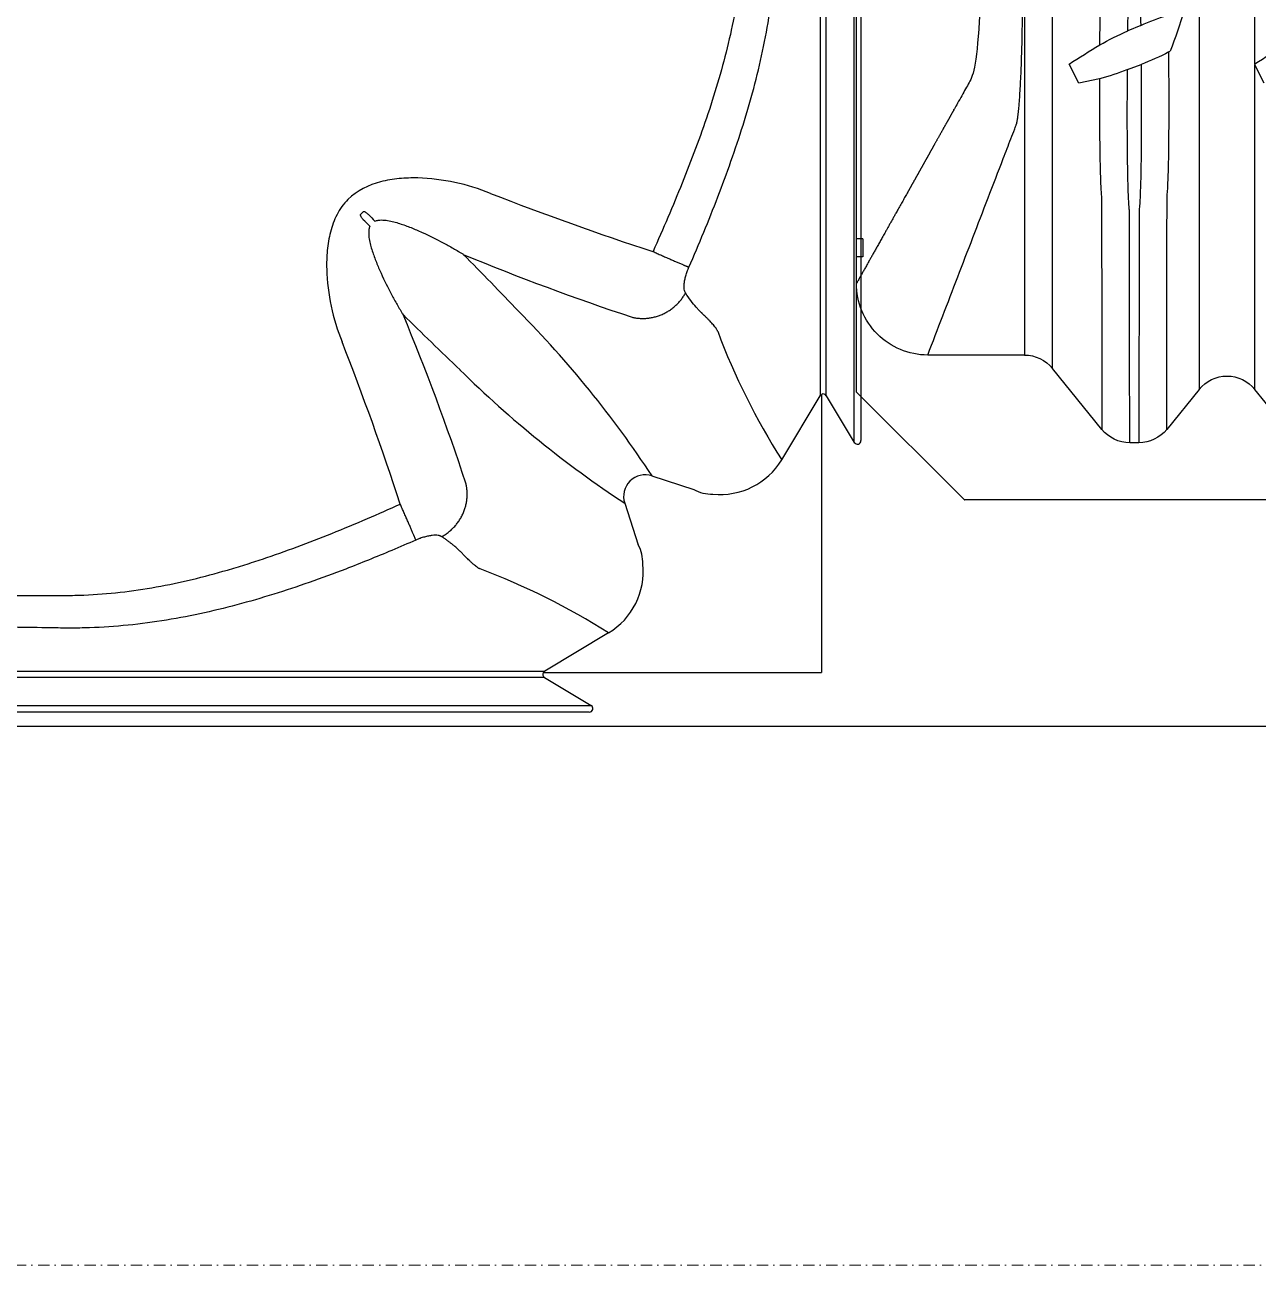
# Model space of a CAD drawing. Header units: millimetres. Extents: x -455371 to 117772, y -78417 to 116564.
# Drawn here: x -33071.1 to -32727.9, y 55572.5 to 55917.7 of the extents above; entities that cross this region are included whole.
import ezdxf

# ---------------------------------------------------------------- set-up
doc = ezdxf.new("R2010")
doc.units = ezdxf.units.MM
doc.linetypes.add('TRATTOPUNTO', pattern=[25.4, 12.7, -6.35, 0, -6.35])
doc.layers.get('0').update_dxf_attribs({"color": 255})
doc.layers.add('BETON-STOP', color=141, linetype='Continuous')
doc.layers.add('Contorno-Cupolex', color=3, linetype='Continuous')
for name, color, linetype, lineweight in [('Cls', 7, 'Continuous', 25), ('fili fissi tratteggiati', 210, 'TRATTOPUNTO', 18), ('quote', 5, 'Continuous', 15)]:
    doc.layers.add(name, color=color, linetype=linetype, lineweight=lineweight)

# ---------------------------------------------------------------- blocks, each defined once
blk = doc.blocks.new('Cupolex H50')
at = {"layer": 'Contorno-Cupolex', "linetype": 'Continuous'}
for p, q in [((19749.908, 10192.535), (19749.908, 10171.18)), ((19736.013, 10177.459), (19736.085, 10177.531)), ((19747.709, 10170.646), (19748.773, 10172.417)), ((19748.808, 10172.46), (19748.808, 10172.452)), ((19748.808, 10172.452), (19748.808, 10164.735)), ((19748.944, 10172.425), (19749.723, 10171.128)), ((19744.105, 10170.197), (19745.264, 10169.82)), ((19743.347, 10169.438), (19743.723, 10168.28)), ((19742.898, 10165.834), (19741.127, 10164.77)), ((19741.084, 10164.735), (19741.092, 10164.735)), ((19741.092, 10164.735), (19748.808, 10164.735)), ((19741.119, 10164.6), (19742.416, 10163.82)), ((19742.363, 10163.635), (19721.008, 10163.635))]:
    blk.add_line(p, q, dxfattribs=at)
for centre, radius, start, end in [((19769.413, 10254.064), 81.647, 248.60087, 251.96279), ((19677.006, 10118.999), 83.013, 44.44915, 44.6275), ((19794.544, 10236.537), 83.013, 225.3725, 225.55085), ((19666.773, 10104.862), 101.528, 43.51644, 44.7597), ((19764.872, 10239.053), 67.882, 247.47222, 251.6936), ((19674.49, 10148.671), 67.882, 18.3064, 22.52778), ((19823.019, 10261.545), 122.115, 225.3451, 226.37876), ((19719.371, 10153.941), 29.599, 33.3134, 44.728), ((19764.175, 10181.087), 19.498, 200.643, 212.3798), ((19659.479, 10144.13), 81.647, 18.03721, 21.39913), ((19759.649, 10194.23), 29.672, 225.2861, 236.6725), ((19748.859, 10172.365), 0.1, 120.3283, 149.0672), ((19748.858, 10172.374), 0.0994, 30.7422, 120.2295), ((19749.809, 10171.179), 0.0998, 210.9627, 0.7224), ((19746.005, 10171.669), 1.987, 263.9429, 329.0129), ((19743.918, 10169.625), 0.601, 71.8666, 198.1334), ((19745.761, 10170.723), 1.031, 241.1482, 271.9019), ((19742.82, 10167.782), 1.031, 358.098, 28.852), ((19732.568, 10149.593), 19.248, 57.544, 69.4332), ((19741.874, 10167.538), 1.987, 300.9871, 6.0571), ((19741.17, 10164.685), 0.0994, 149.7705, 239.2578), ((19741.178, 10164.684), 0.1, 120.9328, 149.6717), ((19742.364, 10163.735), 0.0998, 269.2777, 59.0372)]:
    blk.add_arc(centre, radius, start, end, dxfattribs=at)
for points, knots in [([(19746.707, 10192.535), (19746.69, 10191.136), (19746.679, 10189.736), (19746.671, 10187.987), (19746.67, 10187.637), (19746.668, 10186.937), (19746.668, 10186.588), (19746.668, 10186.15), (19746.668, 10186.062), (19746.668, 10185.931), (19746.668, 10185.888), (19746.668, 10185.802), (19746.668, 10185.759), (19746.667, 10185.674), (19746.667, 10185.632), (19746.666, 10185.549), (19746.665, 10185.507), (19746.662, 10185.381), (19746.659, 10185.297), (19746.642, 10184.878), (19746.616, 10184.543), (19746.56, 10184.041), (19746.538, 10183.874), (19746.489, 10183.54), (19746.462, 10183.373), (19746.372, 10182.873), (19746.302, 10182.542), (19746.066, 10181.554), (19745.874, 10180.904), (19745.549, 10179.935), (19745.435, 10179.613), (19745.196, 10178.971), (19745.071, 10178.651), (19744.686, 10177.694), (19744.414, 10177.061), (19744.133, 10176.43)], [0, 0, 0, 0, 0.25, 0.25, 0.3125, 0.3125, 0.375, 0.375, 0.390625, 0.390625, 0.398438, 0.398438, 0.40625, 0.40625, 0.414062, 0.414062, 0.421875, 0.421875, 0.4375, 0.4375, 0.5, 0.5, 0.53125, 0.53125, 0.5625, 0.5625, 0.625, 0.625, 0.75, 0.75, 0.8125, 0.8125, 0.875, 0.875, 1, 1, 1, 1]), ([(19745.13, 10175.996), (19745.411, 10176.639), (19745.68, 10177.288), (19746.06, 10178.275), (19746.182, 10178.606), (19746.416, 10179.272), (19746.528, 10179.607), (19746.844, 10180.619), (19747.029, 10181.303), (19747.253, 10182.347), (19747.319, 10182.698), (19747.402, 10183.23), (19747.427, 10183.408), (19747.471, 10183.764), (19747.491, 10183.943), (19747.54, 10184.478), (19747.561, 10184.835), (19747.572, 10185.283), (19747.574, 10185.372), (19747.575, 10185.507), (19747.575, 10185.551), (19747.575, 10185.641), (19747.575, 10185.686), (19747.574, 10185.775), (19747.573, 10185.819), (19747.572, 10185.907), (19747.571, 10185.95), (19747.569, 10186.081), (19747.568, 10186.168), (19747.561, 10186.604), (19747.556, 10186.953), (19747.547, 10187.651), (19747.542, 10187.999), (19747.521, 10189.744), (19747.508, 10191.139), (19747.5, 10192.535)], [0, 0, 0, 0, 0.125, 0.125, 0.1875, 0.1875, 0.25, 0.25, 0.375, 0.375, 0.4375, 0.4375, 0.46875, 0.46875, 0.5, 0.5, 0.5625, 0.5625, 0.578125, 0.578125, 0.585938, 0.585938, 0.59375, 0.59375, 0.601562, 0.601562, 0.609375, 0.609375, 0.625, 0.625, 0.6875, 0.6875, 0.75, 0.75, 1, 1, 1, 1]), ([(19748.944, 10172.425), (19748.944, 10173.924), (19748.944, 10175.43), (19748.944, 10177.313), (19748.944, 10177.689), (19748.944, 10178.254), (19748.944, 10178.442), (19748.944, 10178.678), (19748.944, 10178.725), (19748.944, 10178.819), (19748.944, 10178.86), (19748.944, 10178.985), (19748.944, 10179.064), (19748.944, 10179.26), (19748.944, 10179.38), (19748.944, 10179.789), (19748.944, 10180.126), (19748.944, 10180.727), (19748.944, 10180.943), (19748.944, 10181.397), (19748.944, 10181.635), (19748.944, 10182.384), (19748.944, 10182.935), (19748.944, 10183.786), (19748.944, 10184.076), (19748.944, 10184.666), (19748.944, 10184.97), (19748.944, 10185.574), (19748.944, 10185.877), (19748.944, 10186.482), (19748.944, 10186.785), (19748.944, 10187.693), (19748.944, 10188.298), (19748.944, 10189.98), (19748.944, 10191.057), (19748.944, 10192.134)], [0, 0, 0, 0, 0.5, 0.5, 0.625, 0.625, 0.6875, 0.6875, 0.703125, 0.703125, 0.71875, 0.71875, 0.734375, 0.734375, 0.75, 0.75, 0.78125, 0.78125, 0.796875, 0.796875, 0.8125, 0.8125, 0.84375, 0.84375, 0.859375, 0.859375, 0.875, 0.875, 0.890625, 0.890625, 0.90625, 0.90625, 0.9375, 0.9375, 0.9930906, 0.9930906, 0.9930906, 0.9930906]), ([(19748.773, 10187.838), (19748.773, 10187.591), (19748.773, 10187.343), (19748.773, 10186.794), (19748.773, 10186.492), (19748.773, 10185.887), (19748.773, 10185.585), (19748.773, 10184.982), (19748.773, 10184.68), (19748.773, 10184.082), (19748.773, 10183.791), (19748.773, 10183.222), (19748.773, 10182.944), (19748.773, 10182.402), (19748.773, 10182.137), (19748.773, 10181.383), (19748.773, 10180.929), (19748.773, 10180.122), (19748.773, 10179.784), (19748.773, 10179.377), (19748.773, 10179.257), (19748.773, 10179.059), (19748.773, 10178.981), (19748.773, 10178.888), (19748.773, 10178.863), (19748.773, 10178.816), (19748.773, 10178.792), (19748.773, 10178.722), (19748.773, 10178.675), (19748.773, 10178.439), (19748.773, 10178.251), (19748.773, 10177.686), (19748.773, 10177.309), (19748.773, 10176.069), (19748.773, 10175.206), (19748.773, 10174.345)], [0.0809509, 0.0809509, 0.0809509, 0.0809509, 0.09375, 0.09375, 0.109375, 0.109375, 0.125, 0.125, 0.140625, 0.140625, 0.15625, 0.15625, 0.171875, 0.171875, 0.1875, 0.1875, 0.21875, 0.21875, 0.25, 0.25, 0.265625, 0.265625, 0.28125, 0.28125, 0.2890625, 0.2890625, 0.296875, 0.296875, 0.3125, 0.3125, 0.375, 0.375, 0.5, 0.5, 0.786222, 0.786222, 0.786222, 0.786222]), ([(19749.723, 10177.495), (19749.723, 10177.51), (19749.723, 10177.525), (19749.723, 10177.565), (19749.723, 10177.588), (19749.723, 10177.644), (19749.723, 10177.677), (19749.723, 10177.786), (19749.723, 10177.876), (19749.723, 10178.089), (19749.723, 10178.214), (19749.723, 10178.495), (19749.723, 10178.65), (19749.723, 10178.989), (19749.723, 10179.173), (19749.723, 10179.569), (19749.723, 10179.783), (19749.723, 10180.459), (19749.723, 10180.951), (19749.723, 10181.751), (19749.723, 10182.03), (19749.723, 10182.6), (19749.723, 10182.89), (19749.723, 10183.48), (19749.723, 10183.78), (19749.723, 10184.21), (19749.723, 10184.336), (19749.723, 10184.463)], [0.6826415, 0.6826415, 0.6826415, 0.6826415, 0.6875, 0.6875, 0.6953125, 0.6953125, 0.703125, 0.703125, 0.71875, 0.71875, 0.734375, 0.734375, 0.75, 0.75, 0.765625, 0.765625, 0.78125, 0.78125, 0.8125, 0.8125, 0.828125, 0.828125, 0.84375, 0.84375, 0.859375, 0.859375, 0.8657575, 0.8657575, 0.8657575, 0.8657575]), ([(19739.624, 10178.046), (19739.3, 10178.175), (19738.97, 10178.276), (19738.296, 10178.42), (19737.949, 10178.465), (19737.429, 10178.477), (19737.256, 10178.472), (19736.91, 10178.44), (19736.737, 10178.411), (19736.234, 10178.281), (19735.91, 10178.126), (19735.538, 10177.753), (19735.438, 10177.612), (19735.276, 10177.302), (19735.218, 10177.138), (19735.131, 10176.803), (19735.103, 10176.629), (19735.071, 10176.284), (19735.066, 10176.112), (19735.079, 10175.596), (19735.123, 10175.25), (19735.268, 10174.573), (19735.368, 10174.242), (19735.497, 10173.92)], [0, 0, 0, 0, 0.125, 0.125, 0.25, 0.25, 0.3125, 0.3125, 0.375, 0.375, 0.5, 0.5, 0.5625, 0.5625, 0.625, 0.625, 0.6875, 0.6875, 0.75, 0.75, 0.875, 0.875, 1, 1, 1, 1]), ([(19736.086, 10177.315), (19736.066, 10177.335), (19736.049, 10177.356), (19736.027, 10177.392), (19736.02, 10177.404), (19736.012, 10177.424), (19736.01, 10177.431), (19736.008, 10177.441), (19736.008, 10177.445), (19736.009, 10177.452), (19736.01, 10177.456), (19736.013, 10177.459)], [0, 0, 0, 0, 0.5, 0.5, 0.75, 0.75, 0.875, 0.875, 0.9375, 0.9375, 1, 1, 1, 1]), ([(19736.228, 10177.458), (19736.209, 10177.477), (19736.187, 10177.494), (19736.152, 10177.516), (19736.14, 10177.523), (19736.12, 10177.531), (19736.113, 10177.533), (19736.102, 10177.535), (19736.099, 10177.535), (19736.091, 10177.534), (19736.088, 10177.533), (19736.085, 10177.531)], [0, 0, 0, 0, 0.5, 0.5, 0.75, 0.75, 0.875, 0.875, 0.9375, 0.9375, 1, 1, 1, 1]), ([(19736.412, 10177.277), (19736.441, 10177.288), (19736.47, 10177.296), (19736.53, 10177.305), (19736.56, 10177.307), (19736.648, 10177.307), (19736.706, 10177.301), (19736.82, 10177.282), (19736.877, 10177.27), (19736.988, 10177.241), (19737.042, 10177.225), (19737.204, 10177.173), (19737.309, 10177.135), (19737.516, 10177.052), (19737.618, 10177.008), (19737.919, 10176.872), (19738.115, 10176.775), (19738.402, 10176.622), (19738.496, 10176.57), (19738.636, 10176.489), (19738.682, 10176.462), (19738.751, 10176.421), (19738.774, 10176.407), (19738.819, 10176.379), (19738.842, 10176.366), (19738.865, 10176.351)], [0, 0, 0, 0, 0.03125, 0.03125, 0.0625, 0.0625, 0.125, 0.125, 0.1875, 0.1875, 0.25, 0.25, 0.375, 0.375, 0.5, 0.5, 0.75, 0.75, 0.875, 0.875, 0.9375, 0.9375, 0.96875, 0.96875, 1, 1, 1, 1]), ([(19749.723, 10171.128), (19749.723, 10172.68), (19749.723, 10174.235), (19749.723, 10176.179), (19749.723, 10176.568), (19749.723, 10177.136), (19749.723, 10177.316), (19749.723, 10177.495)], [0, 0, 0, 0, 0.5, 0.5, 0.625, 0.625, 0.6826415, 0.6826415, 0.6826415, 0.6826415]), ([(19736.267, 10177.131), (19736.255, 10177.102), (19736.248, 10177.073), (19736.239, 10177.014), (19736.237, 10176.984), (19736.236, 10176.895), (19736.242, 10176.837), (19736.261, 10176.723), (19736.274, 10176.666), (19736.302, 10176.555), (19736.318, 10176.501), (19736.37, 10176.34), (19736.409, 10176.234), (19736.491, 10176.028), (19736.535, 10175.926), (19736.671, 10175.625), (19736.768, 10175.428), (19736.921, 10175.142), (19736.974, 10175.048), (19737.054, 10174.908), (19737.081, 10174.862), (19737.122, 10174.793), (19737.136, 10174.77), (19737.164, 10174.724), (19737.178, 10174.701), (19737.192, 10174.679)], [0, 0, 0, 0, 0.03125, 0.03125, 0.0625, 0.0625, 0.125, 0.125, 0.1875, 0.1875, 0.25, 0.25, 0.375, 0.375, 0.5, 0.5, 0.75, 0.75, 0.875, 0.875, 0.9375, 0.9375, 0.96875, 0.96875, 1, 1, 1, 1]), ([(19745.035, 10175.278), (19745.019, 10175.303), (19745.006, 10175.337), (19744.999, 10175.393), (19744.997, 10175.404), (19744.996, 10175.429), (19744.996, 10175.442), (19744.996, 10175.483), (19744.997, 10175.513), (19745.005, 10175.576), (19745.01, 10175.61), (19745.021, 10175.663), (19745.025, 10175.682), (19745.034, 10175.719), (19745.039, 10175.738), (19745.055, 10175.796), (19745.068, 10175.836), (19745.097, 10175.916), (19745.113, 10175.956), (19745.13, 10175.996)], [0, 0, 0, 0, 0.25, 0.25, 0.3125, 0.3125, 0.375, 0.375, 0.5, 0.5, 0.625, 0.625, 0.6875, 0.6875, 0.75, 0.75, 0.875, 0.875, 1, 1, 1, 1]), ([(19745.929, 10174.214), (19745.928, 10174.217), (19745.927, 10174.22), (19745.924, 10174.227), (19745.922, 10174.231), (19745.917, 10174.241), (19745.913, 10174.248), (19745.902, 10174.268), (19745.893, 10174.283), (19745.873, 10174.312), (19745.862, 10174.327), (19745.838, 10174.357), (19745.824, 10174.373), (19745.796, 10174.405), (19745.781, 10174.421), (19745.75, 10174.455), (19745.734, 10174.473), (19745.708, 10174.501), (19745.699, 10174.51), (19745.681, 10174.529), (19745.672, 10174.539), (19745.643, 10174.568), (19745.623, 10174.588), (19745.6, 10174.611), (19745.598, 10174.614), (19745.593, 10174.619), (19745.59, 10174.622), (19745.582, 10174.63), (19745.577, 10174.635), (19745.566, 10174.646), (19745.56, 10174.652), (19745.549, 10174.663), (19745.543, 10174.669), (19745.531, 10174.68), (19745.526, 10174.685), (19745.514, 10174.696), (19745.508, 10174.701), (19745.497, 10174.712), (19745.491, 10174.717), (19745.48, 10174.728), (19745.474, 10174.733), (19745.457, 10174.75), (19745.445, 10174.761), (19745.423, 10174.784), (19745.411, 10174.796), (19745.376, 10174.833), (19745.353, 10174.859), (19745.235, 10174.995), (19745.136, 10175.127), (19745.035, 10175.278)], [0, 0, 0, 0, 0.015625, 0.015625, 0.03125, 0.03125, 0.0625, 0.0625, 0.125, 0.125, 0.1875, 0.1875, 0.25, 0.25, 0.3125, 0.3125, 0.375, 0.375, 0.40625, 0.40625, 0.4375, 0.4375, 0.5, 0.5, 0.507812, 0.507812, 0.515625, 0.515625, 0.53125, 0.53125, 0.546875, 0.546875, 0.5625, 0.5625, 0.578125, 0.578125, 0.59375, 0.59375, 0.609375, 0.609375, 0.625, 0.625, 0.65625, 0.65625, 0.6875, 0.6875, 0.75, 0.75, 1, 1, 1, 1]), ([(19721.008, 10166.837), (19721.358, 10166.841), (19722.058, 10166.849), (19723.457, 10166.861), (19724.857, 10166.87), (19726.256, 10166.875), (19727.044, 10166.876), (19727.567, 10166.875), (19727.909, 10166.875), (19728.498, 10166.888), (19729.338, 10166.954), (19730.34, 10167.101), (19731.333, 10167.311), (19732.152, 10167.53), (19732.801, 10167.727), (19733.449, 10167.938), (19734.255, 10168.224), (19735.226, 10168.602), (19736.18, 10168.998), (19736.81, 10169.277), (19737.113, 10169.411)], [0, 0, 0, 0, 0.063564, 0.127097, 0.254201, 0.31775, 0.381331, 0.397214, 0.41286, 0.44336, 0.504368, 0.565708, 0.627174, 0.688693, 0.719527, 0.750429, 0.81247, 0.874829, 0.93973, 1, 1, 1, 1]), ([(19737.547, 10168.413), (19737.325, 10168.317), (19736.888, 10168.128), (19736.238, 10167.861), (19735.474, 10167.559), (19734.599, 10167.236), (19733.256, 10166.79), (19731.892, 10166.421), (19730.491, 10166.158), (19729.424, 10166.025), (19728.529, 10165.971), (19727.904, 10165.967), (19727.55, 10165.973), (19727.026, 10165.981), (19726.242, 10165.992), (19724.843, 10166.01), (19723.098, 10166.029), (19721.703, 10166.039), (19721.008, 10166.044)], [0, 0, 0, 0, 0.042924, 0.084471, 0.124692, 0.188647, 0.249907, 0.375615, 0.438991, 0.50263, 0.566109, 0.597857, 0.613444, 0.628905, 0.690742, 0.752592, 0.876921, 1, 1, 1, 1]), ([(19738.265, 10168.508), (19738.262, 10168.51), (19738.255, 10168.515), (19738.244, 10168.52), (19738.233, 10168.525), (19738.22, 10168.53), (19738.207, 10168.534), (19738.193, 10168.538), (19738.178, 10168.541), (19738.145, 10168.546), (19738.089, 10168.55), (19738, 10168.544), (19737.899, 10168.528), (19737.805, 10168.505), (19737.727, 10168.482), (19737.674, 10168.464), (19737.627, 10168.446), (19737.587, 10168.43), (19737.56, 10168.419), (19737.547, 10168.413)], [0, 0, 0, 0, 0.031543, 0.062759, 0.093676, 0.12432, 0.154721, 0.184907, 0.214908, 0.244754, 0.371276, 0.495222, 0.622346, 0.74714, 0.810652, 0.87359, 0.915985, 0.958061, 1, 1, 1, 1]), ([(19739.33, 10167.614), (19739.326, 10167.616), (19739.32, 10167.618), (19739.306, 10167.625), (19739.282, 10167.637), (19739.232, 10167.668), (19739.17, 10167.719), (19739.099, 10167.783), (19739.042, 10167.836), (19738.987, 10167.889), (19738.942, 10167.933), (19738.902, 10167.973), (19738.87, 10168.005), (19738.839, 10168.039), (19738.796, 10168.085), (19738.736, 10168.144), (19738.667, 10168.206), (19738.602, 10168.261), (19738.543, 10168.308), (19738.48, 10168.357), (19738.413, 10168.407), (19738.341, 10168.457), (19738.291, 10168.491), (19738.265, 10168.508)], [0, 0, 0, 0, 0.016011, 0.032224, 0.064149, 0.128117, 0.255099, 0.326832, 0.398509, 0.451594, 0.506571, 0.540692, 0.57148, 0.599734, 0.634041, 0.695795, 0.755398, 0.795322, 0.835569, 0.876151, 0.917076, 0.958355, 1, 1, 1, 1]), ([(19739.204, 10164.6), (19738.34, 10164.6), (19737.473, 10164.6), (19736.231, 10164.599), (19735.854, 10164.599), (19735.289, 10164.599), (19735.101, 10164.599), (19734.866, 10164.599), (19734.819, 10164.599), (19734.725, 10164.599), (19734.683, 10164.599), (19734.559, 10164.599), (19734.48, 10164.599), (19734.283, 10164.599), (19734.164, 10164.599), (19733.754, 10164.599), (19733.417, 10164.599), (19732.817, 10164.599), (19732.6, 10164.599), (19732.147, 10164.599), (19731.908, 10164.599), (19731.16, 10164.599), (19730.609, 10164.599), (19729.757, 10164.599), (19729.468, 10164.599), (19728.877, 10164.599), (19728.574, 10164.599), (19727.969, 10164.599), (19727.666, 10164.599), (19727.061, 10164.599), (19726.758, 10164.599), (19725.851, 10164.599), (19725.245, 10164.599), (19723.577, 10164.599), (19722.514, 10164.599), (19721.451, 10164.599)], [0.2124485, 0.2124485, 0.2124485, 0.2124485, 0.5, 0.5, 0.625, 0.625, 0.6875, 0.6875, 0.703125, 0.703125, 0.71875, 0.71875, 0.734375, 0.734375, 0.75, 0.75, 0.78125, 0.78125, 0.796875, 0.796875, 0.8125, 0.8125, 0.84375, 0.84375, 0.859375, 0.859375, 0.875, 0.875, 0.890625, 0.890625, 0.90625, 0.90625, 0.9375, 0.9375, 0.9923835, 0.9923835, 0.9923835, 0.9923835]), ([(19725.7, 10164.771), (19725.949, 10164.771), (19726.198, 10164.771), (19726.75, 10164.771), (19727.052, 10164.771), (19727.656, 10164.771), (19727.958, 10164.771), (19728.561, 10164.771), (19728.864, 10164.771), (19729.461, 10164.771), (19729.752, 10164.771), (19730.321, 10164.771), (19730.599, 10164.771), (19731.141, 10164.771), (19731.407, 10164.771), (19732.161, 10164.771), (19732.614, 10164.771), (19733.421, 10164.771), (19733.759, 10164.771), (19734.167, 10164.771), (19734.286, 10164.771), (19734.484, 10164.771), (19734.563, 10164.771), (19734.656, 10164.771), (19734.681, 10164.771), (19734.728, 10164.771), (19734.751, 10164.771), (19734.822, 10164.771), (19734.869, 10164.771), (19735.104, 10164.771), (19735.293, 10164.771), (19735.858, 10164.771), (19736.235, 10164.771), (19738.119, 10164.771), (19739.626, 10164.77), (19741.127, 10164.77)], [0.0808693, 0.0808693, 0.0808693, 0.0808693, 0.09375, 0.09375, 0.109375, 0.109375, 0.125, 0.125, 0.140625, 0.140625, 0.15625, 0.15625, 0.171875, 0.171875, 0.1875, 0.1875, 0.21875, 0.21875, 0.25, 0.25, 0.265625, 0.265625, 0.28125, 0.28125, 0.2890625, 0.2890625, 0.296875, 0.296875, 0.3125, 0.3125, 0.375, 0.375, 0.5, 0.5, 1, 1, 1, 1]), ([(19721.008, 10163.821), (19722.244, 10163.821), (19723.481, 10163.821), (19725.335, 10163.821), (19725.953, 10163.821), (19726.88, 10163.821), (19727.189, 10163.821), (19727.591, 10163.821), (19727.684, 10163.821), (19727.777, 10163.821)], [0, 0, 0, 0, 0.0625, 0.0625, 0.09375, 0.09375, 0.109375, 0.109375, 0.1140744, 0.1140744, 0.1140744, 0.1140744]), ([(19727.777, 10163.821), (19727.838, 10163.821), (19727.9, 10163.821), (19728.115, 10163.821), (19728.27, 10163.821), (19728.731, 10163.821), (19729.038, 10163.821), (19729.649, 10163.821), (19729.955, 10163.821), (19730.846, 10163.821), (19731.412, 10163.821), (19732.219, 10163.821), (19732.481, 10163.821), (19732.98, 10163.821), (19733.218, 10163.821), (19733.669, 10163.821), (19733.883, 10163.821), (19734.287, 10163.821), (19734.477, 10163.821), (19734.999, 10163.821), (19735.286, 10163.821), (19735.622, 10163.821), (19735.718, 10163.821), (19735.797, 10163.821), (19735.797, 10163.821), (19735.797, 10163.821)], [0.1140744, 0.1140744, 0.1140744, 0.1140744, 0.1171875, 0.1171875, 0.125, 0.125, 0.140625, 0.140625, 0.15625, 0.15625, 0.1875, 0.1875, 0.203125, 0.203125, 0.21875, 0.21875, 0.234375, 0.234375, 0.25, 0.25, 0.28125, 0.28125, 0.296875, 0.296875, 0.2969026, 0.2969026, 0.2969026, 0.2969026]), ([(19735.797, 10163.821), (19735.836, 10163.821), (19735.871, 10163.821), (19735.933, 10163.821), (19735.958, 10163.821), (19736.177, 10163.821), (19736.373, 10163.821), (19736.958, 10163.821), (19737.348, 10163.821), (19739.298, 10163.821), (19740.859, 10163.82), (19742.416, 10163.82)], [0.2969026, 0.2969026, 0.2969026, 0.2969026, 0.3046875, 0.3046875, 0.3125, 0.3125, 0.375, 0.375, 0.5, 0.5, 1, 1, 1, 1])]:
    blk.add_open_spline(points, degree=3, knots=knots, dxfattribs=at)
for points, weights in [([(19744.133, 10176.43), (19744.873, 10176.1), (19745.13, 10175.996)], [1, 0.838288024156, 1]), ([(19743.551, 10174.607), (19744.536, 10174.363), (19745.035, 10175.278)], [1, 0.77386842912, 1]), ([(19738.265, 10168.508), (19739.181, 10169.008), (19738.936, 10169.992)], [1, 0.77386842912, 1]), ([(19737.547, 10168.413), (19737.443, 10168.671), (19737.113, 10169.411)], [1, 0.838288024155, 1])]:
    blk.add_rational_spline(points, weights, degree=2, dxfattribs=at)
for points in [[(19748.773, 10174.345), (19748.773, 10173.701), (19748.773, 10173.058), (19748.773, 10172.417)], [(19741.119, 10164.6), (19740.482, 10164.6), (19739.843, 10164.6), (19739.204, 10164.6)]]:
    blk.add_open_spline(points, degree=3, dxfattribs=at)
blk = doc.blocks.new('*U2219')
at = {"xscale": 10.01836209701863, "yscale": 10.01836209701863, "zscale": 10.01836209701863}
blk.add_blockref('Cupolex H50', (-197296.95, -102387.76), dxfattribs=at)
blk = doc.blocks.new('*U2220')
at = {"layer": 'quote', "color": 0, "linetype": 'ByBlock', "lineweight": -2, "transparency": 16777216}
blk.add_blockref('*U2219', (0, -2570), dxfattribs=at)
blk = doc.blocks.new('Bs H50 tacca 3')
at = {"layer": 'BETON-STOP'}
for p, q in [((19718.463, 10108.539), (19721.472, 10111.539)), ((19721.472, 10111.539), (19721.484, 10111.539)), ((19733.613, 10111.539), (19721.484, 10111.539)), ((19726.316, 10109.954), (19726.06, 10109.954)), ((19725.287, 10109.584), (19723.913, 10107.889)), ((19727.99, 10108.472), (19727.088, 10109.584)), ((19730.437, 10109.584), (19729.536, 10108.472)), ((19718.463, 10104.789), (19718.463, 10108.539)), ((19723.913, 10107.889), (19723.913, 10088.539)), ((19723.14, 10107.519), (19720.451, 10107.519)), ((19723.14, 10088.539), (19723.14, 10107.519)), ((19718.652, 10104.789), (19718.463, 10104.789)), ((19718.463, 10104.289), (19718.463, 10104.789)), ((19718.652, 10104.289), (19718.652, 10104.789)), ((19718.652, 10104.289), (19718.463, 10104.289)), ((19718.463, 10088.789), (19718.463, 10104.289)), ((19724.649, 10099.97), (19724.375, 10099.434)), ((19725.224, 10099.843), (19724.649, 10099.97)), ((19729.799, 10099.97), (19729.535, 10099.455)), ((19725.999, 10099.591), (19726.376, 10099.444)), ((19729.525, 10099.434), (19729.535, 10099.455)), ((19729.535, 10099.428), (19729.525, 10099.434)), ((19727.147, 10099.1), (19727.184, 10099.08)), ((19726.365, 10098.361), (19726.009, 10098.515))]:
    blk.add_line(p, q, dxfattribs=at)
for centre, radius, start, end in [((19726.062, 10108.959), 0.995, 90.0853, 141.0771), ((19726.314, 10108.958), 0.996, 38.931, 89.9066), ((19728.763, 10109.095), 0.992, 218.8507, 321.1493), ((19723.139, 10108.515), 0.995, 270.0845, 321.0778), ((19720.455, 10105.539), 1.981, 90.1249, 180.3275), ((19723.706, 10093.874), 6.159, 68.148, 75.7364), ((19744.358, 10130.739), 37.139, 237.4487, 239.0025), ((19723.737, 10092.51), 7.42, 62.6401, 69.1643), ((19749.618, 10130.919), 37.349, 237.473, 238.9994), ((19715.294, 10094.419), 12.77, 16.0673, 21.4049), ((20077.874, 10102.723), 352.663, 180.62038, 181.0131), ((19728.865, 10105.205), 7.274, 240.0223, 246.8784), ((20144.736, 10103.684), 418.759, 180.70721, 180.98586), ((19283.539, 10104.061), 442.863, 359.01905, 359.26254), ((19728.979, 10104.194), 6.392, 245.8601, 253.2339)]:
    blk.add_arc(centre, radius, start, end, dxfattribs=at)
for points, degree, knots in [([(19726.06, 10109.954), (19726.06, 10108.692), (19726.058, 10107.428), (19726.055, 10105.531), (19726.054, 10104.899), (19726.052, 10104.108), (19726.052, 10103.95), (19726.051, 10103.713), (19726.051, 10103.634), (19726.051, 10103.516), (19726.051, 10103.479), (19726.041, 10103.378), (19726.037, 10103.317), (19726.029, 10103.172), (19726.025, 10103.089), (19726.018, 10102.9), (19726.015, 10102.792), (19726.006, 10102.44), (19726.001, 10102.167), (19725.997, 10101.701), (19725.996, 10101.537), (19725.994, 10101.188), (19725.994, 10101.004), (19725.994, 10100.432), (19725.996, 10100.025), (19725.999, 10099.591)], 3, [0, 0, 0, 0, 0.5, 0.5, 0.75, 0.75, 0.8125, 0.8125, 0.84375, 0.84375, 0.859375, 0.859375, 0.875, 0.875, 0.890625, 0.890625, 0.90625, 0.90625, 0.9375, 0.9375, 0.953125, 0.953125, 0.96875, 0.96875, 1, 1, 1, 1]), ([(19726.376, 10099.444), (19726.379, 10099.89), (19726.381, 10100.308), (19726.382, 10101.085), (19726.381, 10101.448), (19726.376, 10102.091), (19726.371, 10102.372), (19726.362, 10102.736), (19726.359, 10102.848), (19726.352, 10103.048), (19726.348, 10103.136), (19726.341, 10103.288), (19726.337, 10103.353), (19726.329, 10103.434), (19726.326, 10103.458), (19726.324, 10103.5), (19726.325, 10103.519), (19726.325, 10103.618), (19726.325, 10103.698), (19726.324, 10103.935), (19726.324, 10104.094), (19726.322, 10104.886), (19726.321, 10105.52), (19726.318, 10107.422), (19726.316, 10108.689), (19726.316, 10109.954)], 3, [0, 0, 0, 0, 0.03125, 0.03125, 0.0625, 0.0625, 0.09375, 0.09375, 0.109375, 0.109375, 0.125, 0.125, 0.140625, 0.140625, 0.148437, 0.148437, 0.15625, 0.15625, 0.1875, 0.1875, 0.25, 0.25, 0.5, 0.5, 1, 1, 1, 1]), ([(19725.224, 10099.843), (19725.222, 10100.252), (19725.221, 10100.633), (19725.223, 10101.161), (19725.224, 10101.328), (19725.227, 10101.642), (19725.228, 10101.789), (19725.233, 10102.063), (19725.235, 10102.191), (19725.241, 10102.425), (19725.245, 10102.533), (19725.255, 10102.822), (19725.262, 10102.965), (19725.275, 10103.091), (19725.278, 10103.113), (19725.279, 10103.153), (19725.278, 10103.172), (19725.278, 10103.23), (19725.278, 10103.269), (19725.278, 10103.385), (19725.279, 10103.463), (19725.279, 10103.695), (19725.279, 10103.85), (19725.281, 10104.625), (19725.282, 10105.246), (19725.285, 10107.106), (19725.287, 10108.346), (19725.287, 10109.584)], 3, [0, 0, 0, 0, 0.03125, 0.03125, 0.046875, 0.046875, 0.0625, 0.0625, 0.078125, 0.078125, 0.09375, 0.09375, 0.125, 0.125, 0.132813, 0.132813, 0.140625, 0.140625, 0.15625, 0.15625, 0.1875, 0.1875, 0.25, 0.25, 0.5, 0.5, 1, 1, 1, 1]), ([(19727.088, 10109.584), (19727.088, 10108.321), (19727.091, 10107.055), (19727.094, 10105.156), (19727.095, 10104.523), (19727.096, 10103.732), (19727.097, 10103.573), (19727.097, 10103.336), (19727.098, 10103.257), (19727.097, 10103.158), (19727.097, 10103.139), (19727.1, 10103.096), (19727.103, 10103.072), (19727.11, 10102.991), (19727.114, 10102.926), (19727.122, 10102.774), (19727.126, 10102.686), (19727.132, 10102.487), (19727.136, 10102.375), (19727.145, 10102.011), (19727.149, 10101.73), (19727.152, 10101.252), (19727.153, 10101.083), (19727.154, 10100.725), (19727.154, 10100.537), (19727.153, 10099.955), (19727.151, 10099.54), (19727.147, 10099.1)], 3, [0, 0, 0, 0, 0.5, 0.5, 0.75, 0.75, 0.8125, 0.8125, 0.84375, 0.84375, 0.851563, 0.851563, 0.859375, 0.859375, 0.875, 0.875, 0.890625, 0.890625, 0.90625, 0.90625, 0.9375, 0.9375, 0.953125, 0.953125, 0.96875, 0.96875, 1, 1, 1, 1]), ([(19727.99, 10088.539), (19727.99, 10089.74), (19727.99, 10090.941), (19727.99, 10092.742), (19727.99, 10093.343), (19727.99, 10094.244), (19727.99, 10094.544), (19727.99, 10094.994), (19727.99, 10095.145), (19727.99, 10095.445), (19727.99, 10095.595), (19727.99, 10096.045), (19727.99, 10096.345), (19727.991, 10096.944), (19727.991, 10097.238), (19727.991, 10097.81), (19727.991, 10098.088), (19727.991, 10098.632), (19727.991, 10098.898), (19727.991, 10099.652), (19727.991, 10100.104), (19727.991, 10100.899), (19727.991, 10101.227), (19727.99, 10101.611), (19727.99, 10101.721), (19727.99, 10101.9), (19727.99, 10101.97), (19727.99, 10102.069), (19727.99, 10102.113), (19727.99, 10102.207), (19727.99, 10102.254), (19727.99, 10102.488), (19727.99, 10102.674), (19727.99, 10103.235), (19727.99, 10103.609), (19727.99, 10105.48), (19727.99, 10106.976), (19727.99, 10108.472)], 3, [0, 0, 0, 0, 0.0625, 0.0625, 0.09375, 0.09375, 0.109375, 0.109375, 0.117188, 0.117188, 0.125, 0.125, 0.140625, 0.140625, 0.15625, 0.15625, 0.171875, 0.171875, 0.1875, 0.1875, 0.21875, 0.21875, 0.25, 0.25, 0.265625, 0.265625, 0.28125, 0.28125, 0.296875, 0.296875, 0.3125, 0.3125, 0.375, 0.375, 0.5, 0.5, 1, 1, 1, 1]), ([(19729.536, 10108.472), (19729.536, 10107.265), (19729.536, 10106.057), (19729.536, 10104.246), (19729.536, 10103.642), (19729.536, 10102.736), (19729.536, 10102.435), (19729.536, 10102.095), (19729.536, 10102.059), (19729.536, 10101.979), (19729.536, 10101.925), (19729.535, 10101.728), (19729.535, 10101.548), (19729.535, 10101.095), (19729.535, 10100.817), (19729.535, 10100.192), (19729.535, 10099.843), (19729.535, 10099.455)], 3, [0, 0, 0, 0, 0.5, 0.5, 0.75, 0.75, 0.875, 0.875, 0.890625, 0.890625, 0.90625, 0.90625, 0.9375, 0.9375, 0.96875, 0.96875, 1, 1, 1, 1]), ([(19720.451, 10107.519), (19720.729, 10106.796), (19721.147, 10105.707), (19721.706, 10104.253), (19722.128, 10103.156), (19722.479, 10102.241), (19722.725, 10101.602), (19722.839, 10101.305), (19722.888, 10101.179), (19722.905, 10101.134), (19722.918, 10101.1), (19722.927, 10101.061), (19722.937, 10101.011), (19722.946, 10100.958), (19722.963, 10100.839), (19722.989, 10100.597), (19723.021, 10100.141), (19723.049, 10099.565), (19723.078, 10098.673), (19723.094, 10097.606), (19723.093, 10096.453), (19723.086, 10095.762), (19723.077, 10095.273), (19723.071, 10094.89), (19723.06, 10094.221), (19723.041, 10093.075), (19723.009, 10091.118), (19722.983, 10089.542), (19722.967, 10088.539)], 3, [0, 0, 0, 0, 0.247753, 0.372985, 0.498218, 0.623451, 0.686067, 0.717375, 0.725202, 0.729131, 0.732712, 0.736995, 0.741519, 0.744877, 0.748234, 0.763673, 0.77975, 0.795578, 0.811398, 0.843021, 0.858859, 0.874812, 0.879946, 0.885054, 0.895272, 0.915707, 0.946359, 1, 1, 1, 1]), ([(19721.97, 10088.539), (19721.961, 10095.485), (19721.961, 10095.527), (19721.96, 10095.898), (19721.955, 10096.244), (19721.95, 10096.586), (19721.941, 10096.919), (19721.931, 10097.252), (19721.918, 10097.564), (19721.904, 10097.874), (19721.887, 10098.153), (19721.871, 10098.431), (19721.851, 10098.672), (19721.831, 10098.913), (19721.808, 10099.112), (19721.786, 10099.309), (19721.761, 10099.456), (19721.737, 10099.603), (19721.711, 10099.703), (19721.698, 10099.752), (19721.685, 10099.789), (19721.678, 10099.807), (19721.671, 10099.822), (19721.665, 10099.835), (19721.658, 10099.848), (19721.657, 10099.851), (19721.651, 10099.86), (19721.647, 10099.867), (19721.644, 10099.874), (19721.642, 10099.877), (19721.627, 10099.904), (19721.614, 10099.927), (19721.592, 10099.965), (19721.535, 10100.067), (19721.456, 10100.208), (19721.32, 10100.45), (19721.184, 10100.693), (19721.143, 10100.767), (19720.64, 10101.664), (19720.215, 10102.423), (19719.551, 10103.607), (19718.577, 10105.344), (19718.475, 10105.527)], 2, [0, 0, 0, 0.127885, 0.127885, 0.143871, 0.143871, 0.159857, 0.159857, 0.175842, 0.175842, 0.191828, 0.191828, 0.207814, 0.207814, 0.223799, 0.223799, 0.239785, 0.239785, 0.255771, 0.255771, 0.263764, 0.263764, 0.26776, 0.26776, 0.271757, 0.271757, 0.273755, 0.273755, 0.275753, 0.275753, 0.279749, 0.279749, 0.287742, 0.287742, 0.319714, 0.319714, 0.383656, 0.383656, 0.511542, 0.511542, 0.767313, 0.767313, 1, 1, 1]), ([(19729.535, 10099.428), (19729.535, 10099.051), (19729.535, 10098.652), (19729.535, 10098.022), (19729.535, 10097.806), (19729.535, 10097.363), (19729.535, 10097.137), (19729.535, 10096.458), (19729.536, 10095.998), (19729.536, 10095.3), (19729.536, 10095.067), (19729.536, 10094.6), (19729.536, 10094.367), (19729.536, 10092.269), (19729.536, 10090.404), (19729.536, 10088.539)], 3, [0, 0, 0, 0, 0.125, 0.125, 0.1875, 0.1875, 0.25, 0.25, 0.375, 0.375, 0.4375, 0.4375, 0.5, 0.5, 1, 1, 1, 1])]:
    blk.add_open_spline(points, degree=degree, knots=knots, dxfattribs=at)
blk = doc.blocks.new('*U2196')
at = {"xscale": 10.01836209701863, "yscale": 10.01836209701863, "zscale": 10.01836209701863}
blk.add_blockref('Bs H50 tacca 3', (-197622.59, -100791.62), dxfattribs=at)
blk = doc.blocks.new('*U2197')
at = {"layer": 'quote', "color": 0, "linetype": 'ByBlock', "lineweight": -2, "transparency": 16777216}
blk.add_blockref('*U2196', (-1280, 0), dxfattribs=at)

msp = doc.modelspace()

# ---------------------------------------------------------------- linework, layer by layer
at = {"layer": 'Cls'}
msp.add_lwpolyline([(-33964.5, 55722.48), (-30264.5, 55722.48)], dxfattribs=at)
at = {"layer": 'fili fissi tratteggiati', "ltscale": 0.25}
msp.add_line((-38214.5, 55572.48), (-18339.5, 55572.48), dxfattribs=at)

# ---------------------------------------------------------------- block references
at = {"layer": 'quote'}
msp.add_blockref('*U2220', (-33403.22, 58861.2), dxfattribs=at)
at = {"layer": 'quote', "xscale": -1, "rotation": 180}
msp.add_blockref('*U2197', (-31483.89, 56294.96), dxfattribs=at)

doc.saveas('drawing.dxf')
